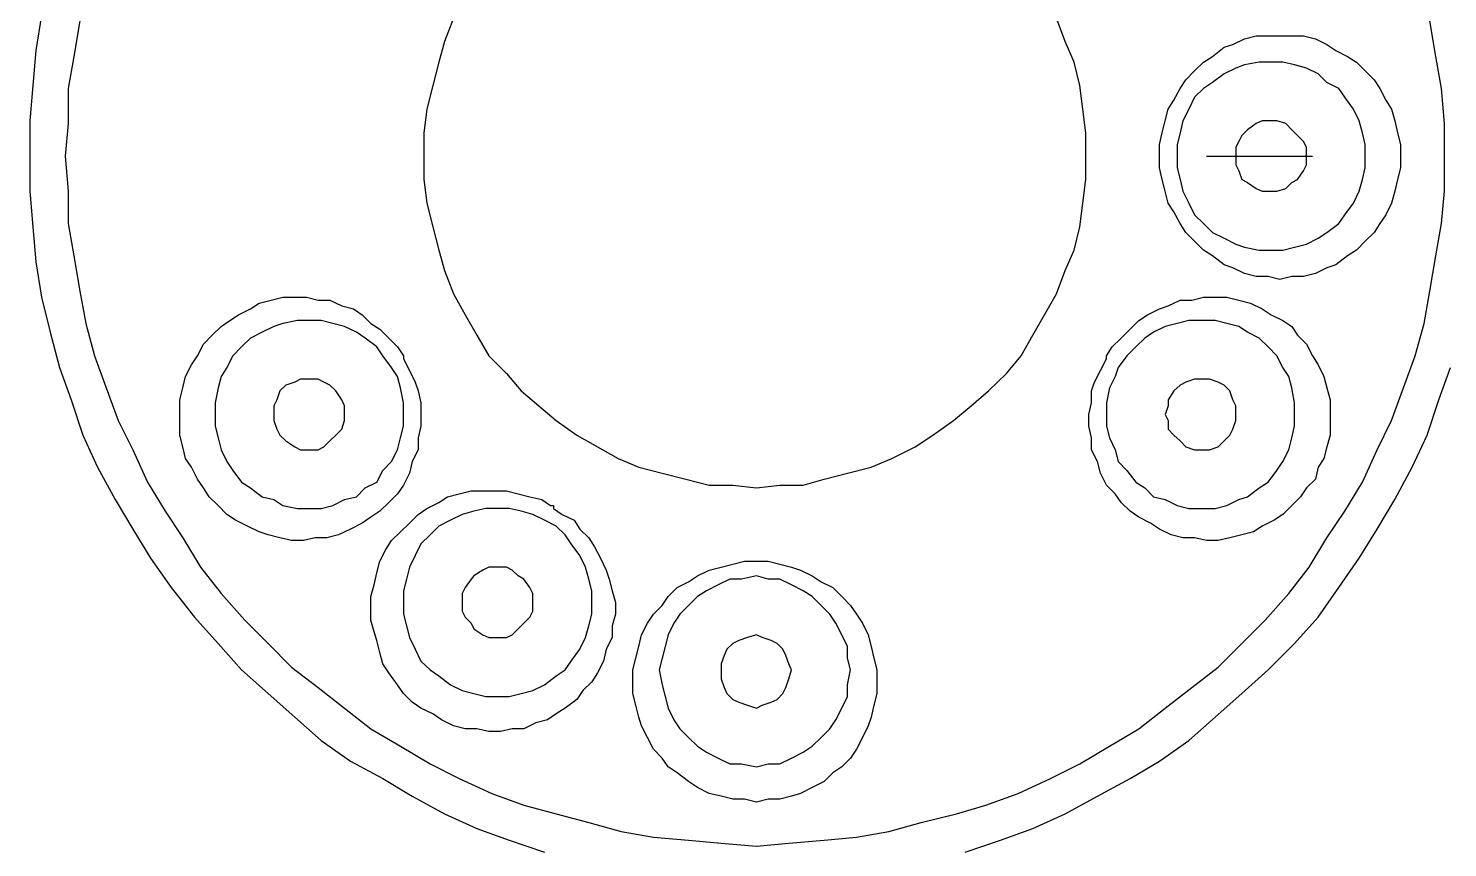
# Model space of a CAD drawing. Extents: x 468514 to 728049, y -74127 to 69080.
# Drawn here: x 591177.47 to 591203.29, y 40571.77 to 40586.69 of the extents above; entities that cross this region are included whole.
import ezdxf

# ---------------------------------------------------------------- set-up
doc = ezdxf.new("R2010")
doc.units = 0
doc.header["$LTSCALE"] = 500
doc.header["$MEASUREMENT"] = 0
doc.linetypes.add('HIDDEN2', pattern=[0.1875, 0.125, -0.0625])
doc.layers.add('E 立面家具、洁具', color=153, linetype='Continuous')
doc.layers.add('L-立面家具、洁具', color=153, linetype='Continuous')

# ---------------------------------------------------------------- blocks, each defined once
blk = doc.blocks.new('A$C2F8A30B2')
at = {"linetype": 'HIDDEN2', "lineweight": -2, "ltscale": 20}
for p, q in [((98.559, 831.206), (98.667, 830.564)), ((73.193, 830.456), (73.303, 831.101)), ((79.937, 830.726), (80.097, 831.151)), ((91.068, 831.151), (91.228, 830.726)), ((97.864, 831.101), (97.972, 830.456)), ((75.385, 830.776), (75.175, 830.673)), ((75.6, 830.829), (75.385, 830.776)), ((75.815, 830.829), (75.6, 830.829)), ((76.03, 830.829), (75.815, 830.829)), ((76.245, 830.829), (76.03, 830.829)), ((76.46, 830.829), (76.245, 830.829)), ((76.675, 830.776), (76.46, 830.829)), ((76.885, 830.673), (76.675, 830.776)), ((79.775, 830.351), (79.937, 830.726)), ((91.228, 830.726), (91.333, 830.351)), ((73.088, 829.869), (73.193, 830.456)), ((74.8, 830.456), (74.636, 830.351)), ((75.013, 830.564), (74.8, 830.456)), ((75.175, 830.673), (75.013, 830.564)), ((77.047, 830.621), (76.885, 830.673)), ((77.258, 830.456), (77.047, 830.621)), ((77.422, 830.351), (77.258, 830.456)), ((97.972, 830.456), (98.077, 829.869)), ((98.667, 830.564), (98.722, 829.924)), ((74.478, 830.191), (74.315, 830.029)), ((74.636, 830.351), (74.478, 830.191)), ((75.333, 830.138), (75.548, 830.244)), ((75.548, 830.244), (75.762, 830.299)), ((75.762, 830.299), (75.977, 830.351)), ((75.977, 830.351), (76.19, 830.351)), ((76.19, 830.351), (76.405, 830.351)), ((76.405, 830.351), (76.675, 830.299)), ((76.675, 830.299), (76.832, 830.244)), ((76.832, 830.244), (77.047, 830.138)), ((77.582, 830.191), (77.422, 830.351)), ((77.742, 830.029), (77.582, 830.191)), ((79.669, 829.924), (79.775, 830.351)), ((91.333, 830.351), (91.443, 829.924)), ((74.315, 830.029), (74.21, 829.869)), ((74.958, 829.869), (75.175, 829.978)), ((75.175, 829.978), (75.333, 830.138)), ((77.047, 830.138), (77.258, 829.978)), ((77.258, 829.978), (77.422, 829.869)), ((77.847, 829.869), (77.742, 830.029)), ((79.615, 829.494), (79.669, 829.924)), ((91.443, 829.924), (91.548, 829.494)), ((98.722, 829.924), (98.774, 829.283)), ((73.033, 829.231), (73.088, 829.869)), ((74.101, 829.656), (73.998, 829.494)), ((74.21, 829.869), (74.101, 829.656)), ((74.69, 829.494), (74.85, 829.711)), ((74.85, 829.711), (74.958, 829.869)), ((77.422, 829.869), (77.582, 829.711)), ((77.582, 829.711), (77.687, 829.494)), ((77.957, 829.656), (77.847, 829.869)), ((78.06, 829.494), (77.957, 829.656)), ((98.077, 829.869), (98.077, 829.231)), ((73.998, 829.494), (73.941, 829.283)), ((74.587, 829.283), (74.69, 829.494)), ((77.687, 829.494), (77.797, 829.283)), ((78.117, 829.283), (78.06, 829.494)), ((79.562, 829.066), (79.615, 829.494)), ((91.548, 829.494), (91.605, 829.066)), ((73.033, 828.639), (73.033, 829.231)), ((73.941, 829.283), (73.888, 829.066)), ((74.53, 829.066), (74.587, 829.283)), ((75.815, 829.119), (75.923, 829.231)), ((75.923, 829.231), (76.083, 829.283)), ((76.083, 829.283), (76.19, 829.283)), ((76.19, 829.283), (76.35, 829.283)), ((76.35, 829.283), (76.46, 829.231)), ((76.46, 829.231), (76.618, 829.119)), ((77.797, 829.283), (77.847, 829.066)), ((78.172, 829.066), (78.117, 829.283)), ((98.077, 829.231), (98.132, 828.639)), ((98.774, 829.283), (98.774, 828.639)), ((73.888, 829.066), (73.838, 828.854)), ((74.478, 828.854), (74.53, 829.066)), ((75.548, 828.801), (75.6, 828.909)), ((75.6, 828.909), (75.71, 829.016)), ((75.71, 829.016), (75.815, 829.119)), ((76.618, 829.119), (76.725, 829.016)), ((76.725, 829.016), (76.78, 828.909)), ((76.78, 828.909), (76.832, 828.801)), ((77.847, 829.066), (77.902, 828.854)), ((78.222, 828.854), (78.172, 829.066)), ((79.562, 828.639), (79.562, 829.066)), ((91.605, 829.066), (91.605, 828.639)), ((73.033, 828.001), (73.033, 828.639)), ((73.033, 828.639), (73.033, 828.639)), ((73.838, 828.854), (73.838, 828.639)), ((73.838, 828.639), (73.838, 828.426)), ((74.478, 828.639), (74.478, 828.854)), ((74.478, 828.426), (74.478, 828.639)), ((74.478, 828.639), (74.478, 828.639)), ((77.367, 828.639), (75.44, 828.639)), ((75.548, 828.639), (75.548, 828.801)), ((75.548, 828.481), (75.548, 828.639)), ((75.548, 828.639), (75.548, 828.639)), ((76.832, 828.801), (76.832, 828.639)), ((76.832, 828.639), (76.832, 828.481)), ((77.902, 828.854), (77.902, 828.639)), ((77.902, 828.639), (77.902, 828.426)), ((78.222, 828.639), (78.222, 828.854)), ((78.222, 828.426), (78.222, 828.639)), ((79.562, 828.216), (79.562, 828.639)), ((79.562, 828.639), (79.562, 828.639)), ((91.605, 828.639), (91.605, 828.216)), ((98.132, 828.639), (98.077, 828.001)), ((98.774, 828.639), (98.774, 828.001)), ((73.838, 828.426), (73.888, 828.216)), ((74.53, 828.216), (74.478, 828.426)), ((75.6, 828.371), (75.548, 828.481)), ((75.71, 828.216), (75.6, 828.371)), ((76.78, 828.371), (76.725, 828.216)), ((76.832, 828.481), (76.78, 828.371)), ((77.902, 828.426), (77.847, 828.216)), ((78.172, 828.216), (78.222, 828.426)), ((73.888, 828.216), (73.941, 828.001)), ((74.587, 828.001), (74.53, 828.216)), ((75.815, 828.159), (75.71, 828.216)), ((75.923, 828.051), (75.815, 828.159)), ((76.618, 828.159), (76.46, 828.051)), ((76.725, 828.216), (76.618, 828.159)), ((77.847, 828.216), (77.797, 828.001)), ((78.117, 828.001), (78.172, 828.216)), ((79.615, 827.786), (79.562, 828.216)), ((91.605, 828.216), (91.548, 827.786)), ((73.088, 827.411), (73.033, 828.001)), ((73.941, 828.001), (73.998, 827.786)), ((74.69, 827.786), (74.587, 828.001)), ((76.083, 828.001), (75.923, 828.051)), ((76.19, 828.001), (76.083, 828.001)), ((76.35, 828.001), (76.19, 828.001)), ((76.46, 828.051), (76.35, 828.001)), ((77.797, 828.001), (77.687, 827.786)), ((78.06, 827.786), (78.117, 828.001)), ((98.077, 828.001), (98.077, 827.411)), ((98.774, 828.001), (98.722, 827.356)), ((73.998, 827.786), (74.101, 827.573)), ((74.85, 827.573), (74.69, 827.786)), ((77.687, 827.786), (77.582, 827.573)), ((77.847, 827.411), (77.957, 827.626)), ((77.957, 827.626), (78.06, 827.786)), ((79.669, 827.356), (79.615, 827.786)), ((91.548, 827.786), (91.443, 827.356)), ((73.193, 826.826), (73.088, 827.411)), ((74.101, 827.573), (74.21, 827.411)), ((74.21, 827.411), (74.315, 827.251)), ((74.958, 827.411), (74.85, 827.573)), ((75.175, 827.251), (74.958, 827.411)), ((77.422, 827.411), (77.258, 827.251)), ((77.582, 827.573), (77.422, 827.411)), ((77.742, 827.251), (77.847, 827.411)), ((79.775, 826.929), (79.669, 827.356)), ((91.443, 827.356), (91.333, 826.929)), ((98.077, 827.411), (97.972, 826.826)), ((98.722, 827.356), (98.667, 826.714)), ((74.315, 827.251), (74.478, 827.091)), ((74.478, 827.091), (74.636, 826.929)), ((75.333, 827.144), (75.175, 827.251)), ((75.548, 827.036), (75.333, 827.144)), ((77.047, 827.144), (76.832, 827.036)), ((77.258, 827.251), (77.047, 827.144)), ((77.422, 826.929), (77.582, 827.091)), ((77.582, 827.091), (77.742, 827.251)), ((73.303, 826.183), (73.193, 826.826)), ((74.636, 826.929), (74.8, 826.826)), ((74.8, 826.826), (75.013, 826.661)), ((75.762, 826.984), (75.548, 827.036)), ((75.977, 826.929), (75.762, 826.984)), ((76.19, 826.929), (75.977, 826.929)), ((76.405, 826.929), (76.19, 826.929)), ((76.675, 826.984), (76.405, 826.929)), ((76.832, 827.036), (76.675, 826.984)), ((77.047, 826.661), (77.258, 826.826)), ((77.258, 826.826), (77.422, 826.929)), ((79.937, 826.556), (79.775, 826.929)), ((91.333, 826.929), (91.228, 826.556)), ((97.972, 826.826), (97.864, 826.183)), ((75.013, 826.661), (75.175, 826.609)), ((75.175, 826.609), (75.385, 826.503)), ((76.675, 826.503), (76.885, 826.609)), ((76.885, 826.609), (77.047, 826.661)), ((80.097, 826.131), (79.937, 826.556)), ((91.228, 826.556), (91.068, 826.131)), ((98.667, 826.714), (98.559, 826.076)), ((75.385, 826.503), (75.6, 826.451)), ((75.6, 826.451), (75.815, 826.451)), ((75.815, 826.451), (76.03, 826.394)), ((76.03, 826.394), (76.245, 826.451)), ((76.245, 826.451), (76.46, 826.451)), ((76.46, 826.451), (76.675, 826.503)), ((73.408, 825.596), (73.303, 826.183)), ((76.995, 826.076), (76.78, 826.021)), ((77.207, 826.076), (76.995, 826.076)), ((77.422, 826.076), (77.207, 826.076)), ((77.635, 826.021), (77.422, 826.076)), ((80.312, 825.754), (80.097, 826.131)), ((91.068, 826.131), (90.853, 825.754)), ((93.743, 826.076), (93.53, 826.021)), ((93.955, 826.076), (93.743, 826.076)), ((94.17, 826.076), (93.955, 826.076)), ((94.385, 826.021), (94.17, 826.076)), ((97.864, 826.183), (97.757, 825.596)), ((98.559, 826.076), (98.402, 825.434)), ((76.35, 825.863), (76.19, 825.754)), ((76.565, 825.966), (76.35, 825.863)), ((76.78, 826.021), (76.565, 825.966)), ((77.847, 826.021), (77.635, 826.021)), ((78.06, 825.916), (77.847, 826.021)), ((78.222, 825.863), (78.06, 825.916)), ((78.437, 825.754), (78.222, 825.863)), ((92.888, 825.863), (92.725, 825.754)), ((93.1, 825.916), (92.888, 825.863)), ((93.315, 826.021), (93.1, 825.916)), ((93.53, 826.021), (93.315, 826.021)), ((94.6, 825.966), (94.385, 826.021)), ((94.762, 825.863), (94.6, 825.966)), ((94.975, 825.754), (94.762, 825.863)), ((73.568, 825.004), (73.408, 825.596)), ((75.815, 825.539), (75.71, 825.381)), ((75.977, 825.648), (75.815, 825.539)), ((76.19, 825.754), (75.977, 825.648)), ((76.618, 825.434), (76.78, 825.539)), ((76.78, 825.539), (76.995, 825.596)), ((76.995, 825.596), (77.207, 825.648)), ((77.207, 825.648), (77.473, 825.648)), ((77.473, 825.648), (77.687, 825.648)), ((77.687, 825.648), (77.902, 825.596)), ((77.902, 825.596), (78.117, 825.539)), ((78.117, 825.539), (78.332, 825.434)), ((78.597, 825.648), (78.437, 825.754)), ((78.757, 825.488), (78.597, 825.648)), ((80.527, 825.381), (80.312, 825.754)), ((90.853, 825.754), (90.64, 825.381)), ((92.568, 825.596), (92.407, 825.488)), ((92.725, 825.754), (92.568, 825.596)), ((92.833, 825.434), (93.048, 825.539)), ((93.048, 825.539), (93.26, 825.596)), ((93.26, 825.596), (93.475, 825.648)), ((93.475, 825.648), (93.69, 825.648)), ((93.69, 825.648), (93.905, 825.648)), ((93.905, 825.648), (94.17, 825.596)), ((94.17, 825.596), (94.332, 825.539)), ((94.332, 825.539), (94.547, 825.434)), ((95.135, 825.648), (94.975, 825.754)), ((95.295, 825.539), (95.135, 825.648)), ((95.455, 825.381), (95.295, 825.539)), ((97.757, 825.596), (97.595, 825.004)), ((75.71, 825.381), (75.548, 825.219)), ((76.245, 825.168), (76.405, 825.326)), ((76.405, 825.326), (76.618, 825.434)), ((78.332, 825.434), (78.49, 825.326)), ((78.49, 825.326), (78.652, 825.168)), ((78.92, 825.326), (78.757, 825.488)), ((79.082, 825.168), (78.92, 825.326)), ((80.739, 825.004), (80.527, 825.381)), ((90.64, 825.381), (90.425, 825.004)), ((92.243, 825.326), (92.083, 825.168)), ((92.407, 825.488), (92.243, 825.326)), ((92.458, 825.168), (92.673, 825.326)), ((92.673, 825.326), (92.833, 825.434)), ((94.547, 825.434), (94.762, 825.326)), ((94.762, 825.326), (94.92, 825.168)), ((95.615, 825.219), (95.455, 825.381)), ((98.402, 825.434), (98.237, 824.793)), ((73.783, 824.421), (73.568, 825.004)), ((75.44, 825.004), (75.333, 824.844)), ((75.548, 825.219), (75.44, 825.004)), ((75.977, 824.793), (76.083, 825.004)), ((76.083, 825.004), (76.245, 825.168)), ((78.652, 825.168), (78.812, 825.004)), ((78.812, 825.004), (78.972, 824.793)), ((79.187, 825.004), (79.082, 825.168)), ((79.187, 824.951), (79.187, 825.004)), ((81.005, 824.686), (80.739, 825.004)), ((90.425, 825.004), (90.103, 824.686)), ((92.083, 825.168), (91.978, 825.004)), ((91.978, 825.004), (91.978, 824.951)), ((92.193, 824.793), (92.353, 825.004)), ((92.353, 825.004), (92.458, 825.168)), ((94.92, 825.168), (95.08, 825.004)), ((95.08, 825.004), (95.187, 824.793)), ((95.725, 825.004), (95.615, 825.219)), ((95.83, 824.844), (95.725, 825.004)), ((97.595, 825.004), (97.384, 824.421)), ((73.138, 824.206), (72.925, 824.793)), ((75.333, 824.844), (75.228, 824.631)), ((75.868, 824.631), (75.977, 824.793)), ((78.972, 824.793), (79.025, 824.631)), ((79.187, 824.951), (79.187, 824.951)), ((79.292, 824.741), (79.187, 824.951)), ((79.402, 824.526), (79.292, 824.741)), ((91.868, 824.741), (91.763, 824.526)), ((91.978, 824.951), (91.868, 824.741)), ((91.978, 824.951), (91.978, 824.951)), ((92.083, 824.631), (92.193, 824.793)), ((95.187, 824.793), (95.295, 824.631)), ((95.939, 824.631), (95.83, 824.844)), ((98.237, 824.793), (98.024, 824.206)), ((75.228, 824.631), (75.175, 824.421)), ((75.815, 824.421), (75.868, 824.631)), ((77.047, 824.473), (77.155, 824.526)), ((77.155, 824.526), (77.313, 824.578)), ((77.313, 824.578), (77.473, 824.578)), ((77.473, 824.578), (77.582, 824.578)), ((77.582, 824.578), (77.742, 824.526)), ((77.742, 824.526), (77.847, 824.473)), ((79.025, 824.631), (79.132, 824.421)), ((79.455, 824.366), (79.402, 824.526)), ((81.329, 824.366), (81.005, 824.686)), ((90.103, 824.686), (89.836, 824.366)), ((91.763, 824.526), (91.708, 824.366)), ((92.03, 824.421), (92.083, 824.631)), ((93.315, 824.473), (93.423, 824.526)), ((93.423, 824.526), (93.53, 824.578)), ((93.53, 824.578), (93.69, 824.578)), ((93.69, 824.578), (93.85, 824.578)), ((93.85, 824.578), (93.955, 824.526)), ((93.955, 824.526), (94.118, 824.473)), ((95.295, 824.631), (95.35, 824.421)), ((95.99, 824.421), (95.939, 824.631)), ((73.998, 823.829), (73.783, 824.421)), ((75.175, 824.421), (75.118, 824.206)), ((75.762, 824.151), (75.815, 824.421)), ((76.885, 824.206), (76.94, 824.366)), ((76.94, 824.366), (77.047, 824.473)), ((77.847, 824.473), (77.957, 824.366)), ((77.957, 824.366), (78.06, 824.206)), ((79.132, 824.421), (79.187, 824.151)), ((79.455, 824.151), (79.455, 824.366)), ((81.647, 824.098), (81.329, 824.366)), ((89.836, 824.366), (89.516, 824.098)), ((91.708, 824.366), (91.658, 824.151)), ((91.978, 824.151), (92.03, 824.421)), ((93.1, 824.206), (93.208, 824.366)), ((93.208, 824.366), (93.315, 824.473)), ((94.118, 824.473), (94.225, 824.366)), ((94.225, 824.366), (94.28, 824.206)), ((95.35, 824.421), (95.402, 824.151)), ((96.043, 824.206), (95.99, 824.421)), ((97.384, 824.421), (97.169, 823.829)), ((73.353, 823.561), (73.138, 824.206)), ((75.118, 824.206), (75.118, 823.991)), ((75.118, 823.991), (75.118, 823.778)), ((75.762, 823.938), (75.762, 824.151)), ((76.832, 824.098), (76.885, 824.206)), ((76.832, 823.938), (76.832, 824.098)), ((78.06, 824.206), (78.06, 824.098)), ((78.06, 824.098), (78.117, 823.938)), ((79.187, 824.151), (79.187, 823.938)), ((79.507, 823.938), (79.455, 824.151)), ((81.969, 823.829), (81.647, 824.098)), ((89.516, 824.098), (89.196, 823.829)), ((91.658, 824.151), (91.658, 823.938)), ((91.978, 823.938), (91.978, 824.151)), ((93.048, 824.098), (93.1, 824.206)), ((93.048, 823.938), (93.048, 824.098)), ((94.28, 824.206), (94.332, 824.098)), ((94.332, 824.098), (94.332, 823.938)), ((95.402, 824.151), (95.402, 823.938)), ((96.043, 823.991), (96.043, 824.206)), ((96.043, 823.778), (96.043, 823.991)), ((98.024, 824.206), (97.81, 823.561)), ((74.263, 823.294), (73.998, 823.829)), ((75.118, 823.778), (75.118, 823.561)), ((75.762, 823.726), (75.762, 823.938)), ((75.762, 823.938), (75.762, 823.938)), ((75.815, 823.511), (75.762, 823.726)), ((76.832, 823.829), (76.832, 823.938)), ((76.832, 823.938), (76.832, 823.938)), ((76.885, 823.671), (76.832, 823.829)), ((78.117, 823.938), (78.06, 823.829)), ((78.06, 823.829), (78.06, 823.671)), ((79.187, 823.726), (79.132, 823.511)), ((79.187, 823.938), (79.187, 823.726)), ((79.455, 823.511), (79.507, 823.726)), ((79.507, 823.726), (79.507, 823.938)), ((82.344, 823.561), (81.969, 823.829)), ((89.196, 823.829), (88.821, 823.561)), ((91.658, 823.938), (91.658, 823.726)), ((91.658, 823.726), (91.708, 823.511)), ((91.978, 823.726), (91.978, 823.938)), ((91.978, 823.938), (91.978, 823.938)), ((92.03, 823.511), (91.978, 823.726)), ((93.048, 823.829), (93.048, 823.938)), ((93.048, 823.938), (93.048, 823.938)), ((93.1, 823.671), (93.048, 823.829)), ((94.332, 823.829), (94.28, 823.671)), ((94.332, 823.938), (94.332, 823.829)), ((95.402, 823.726), (95.35, 823.511)), ((95.402, 823.938), (95.402, 823.726)), ((96.043, 823.561), (96.043, 823.778)), ((97.169, 823.829), (96.902, 823.294)), ((73.623, 822.976), (73.353, 823.561)), ((75.118, 823.561), (75.175, 823.351)), ((75.868, 823.294), (75.815, 823.511)), ((76.94, 823.561), (76.885, 823.671)), ((77.047, 823.458), (76.94, 823.561)), ((77.155, 823.351), (77.047, 823.458)), ((77.847, 823.458), (77.742, 823.351)), ((77.957, 823.561), (77.847, 823.458)), ((78.06, 823.671), (77.957, 823.561)), ((79.132, 823.511), (79.025, 823.294)), ((79.455, 823.294), (79.455, 823.511)), ((82.664, 823.351), (82.344, 823.561)), ((88.821, 823.561), (88.446, 823.351)), ((91.708, 823.511), (91.708, 823.294)), ((92.083, 823.294), (92.03, 823.511)), ((93.208, 823.561), (93.1, 823.671)), ((93.315, 823.458), (93.208, 823.561)), ((93.423, 823.351), (93.315, 823.458)), ((94.118, 823.458), (93.955, 823.351)), ((94.225, 823.561), (94.118, 823.458)), ((94.28, 823.671), (94.225, 823.561)), ((95.35, 823.511), (95.295, 823.294)), ((95.99, 823.351), (96.043, 823.561)), ((97.81, 823.561), (97.542, 822.976)), ((74.53, 822.708), (74.263, 823.294)), ((75.175, 823.351), (75.228, 823.136)), ((75.977, 823.083), (75.868, 823.294)), ((77.313, 823.294), (77.155, 823.351)), ((77.473, 823.294), (77.313, 823.294)), ((77.582, 823.294), (77.473, 823.294)), ((77.742, 823.351), (77.582, 823.294)), ((79.025, 823.294), (78.972, 823.083)), ((79.347, 823.083), (79.455, 823.294)), ((83.092, 823.136), (82.664, 823.351)), ((88.446, 823.351), (88.071, 823.136)), ((91.708, 823.294), (91.818, 823.083)), ((92.193, 823.083), (92.083, 823.294)), ((93.53, 823.294), (93.423, 823.351)), ((93.69, 823.294), (93.53, 823.294)), ((93.85, 823.294), (93.69, 823.294)), ((93.955, 823.351), (93.85, 823.294)), ((95.295, 823.294), (95.187, 823.083)), ((95.939, 823.136), (95.99, 823.351)), ((96.902, 823.294), (96.632, 822.708)), ((73.941, 822.388), (73.623, 822.976)), ((75.228, 823.136), (75.333, 822.976)), ((75.333, 822.976), (75.385, 822.763)), ((76.083, 822.919), (75.977, 823.083)), ((78.972, 823.083), (78.812, 822.919)), ((79.292, 822.868), (79.347, 823.083)), ((83.469, 822.976), (83.092, 823.136)), ((83.899, 822.868), (83.469, 822.976)), ((87.696, 822.976), (87.268, 822.868)), ((88.071, 823.136), (87.696, 822.976)), ((91.818, 823.083), (91.868, 822.868)), ((92.353, 822.919), (92.193, 823.083)), ((95.187, 823.083), (95.08, 822.919)), ((95.725, 822.763), (95.83, 822.976)), ((95.83, 822.976), (95.939, 823.136)), ((97.542, 822.976), (97.222, 822.388)), ((74.85, 822.176), (74.53, 822.708)), ((75.385, 822.763), (75.548, 822.601)), ((76.245, 822.708), (76.083, 822.919)), ((76.405, 822.601), (76.245, 822.708)), ((78.652, 822.708), (78.49, 822.601)), ((78.812, 822.919), (78.652, 822.708)), ((79.187, 822.653), (79.292, 822.868)), ((84.324, 822.763), (83.899, 822.868)), ((84.701, 822.653), (84.324, 822.763)), ((86.841, 822.763), (86.411, 822.653)), ((87.268, 822.868), (86.841, 822.763)), ((91.868, 822.868), (91.978, 822.653)), ((92.458, 822.708), (92.353, 822.919)), ((92.673, 822.601), (92.458, 822.708)), ((94.92, 822.708), (94.762, 822.601)), ((95.08, 822.919), (94.92, 822.708)), ((95.615, 822.601), (95.725, 822.763)), ((96.632, 822.708), (96.312, 822.176)), ((75.548, 822.601), (75.653, 822.441)), ((75.653, 822.441), (75.815, 822.281)), ((76.618, 822.441), (76.405, 822.601)), ((76.78, 822.388), (76.618, 822.441)), ((78.332, 822.441), (78.117, 822.388)), ((78.49, 822.601), (78.332, 822.441)), ((78.92, 822.333), (79.025, 822.496)), ((79.025, 822.496), (79.187, 822.653)), ((85.126, 822.653), (84.701, 822.653)), ((85.554, 822.601), (85.126, 822.653)), ((85.984, 822.653), (85.554, 822.601)), ((86.411, 822.653), (85.984, 822.653)), ((89.676, 822.441), (89.461, 822.388)), ((89.888, 822.496), (89.676, 822.441)), ((90.103, 822.546), (89.888, 822.496)), ((90.318, 822.546), (90.103, 822.546)), ((90.533, 822.546), (90.318, 822.546)), ((90.746, 822.546), (90.533, 822.546)), ((90.96, 822.496), (90.746, 822.546)), ((91.175, 822.441), (90.96, 822.496)), ((91.333, 822.333), (91.175, 822.441)), ((91.978, 822.653), (92.083, 822.496)), ((92.083, 822.496), (92.243, 822.333)), ((92.833, 822.441), (92.673, 822.601)), ((93.048, 822.388), (92.833, 822.441)), ((94.547, 822.441), (94.332, 822.388)), ((94.762, 822.601), (94.547, 822.441)), ((95.35, 822.281), (95.51, 822.441)), ((95.51, 822.441), (95.615, 822.601)), ((74.263, 821.851), (73.941, 822.388)), ((75.175, 821.693), (74.85, 822.176)), ((75.815, 822.281), (75.977, 822.119)), ((76.995, 822.281), (76.78, 822.388)), ((77.207, 822.226), (76.995, 822.281)), ((77.473, 822.226), (77.207, 822.226)), ((77.687, 822.226), (77.473, 822.226)), ((77.902, 822.281), (77.687, 822.226)), ((78.117, 822.388), (77.902, 822.281)), ((78.597, 822.068), (78.757, 822.176)), ((78.757, 822.176), (78.92, 822.333)), ((89.248, 822.226), (89.086, 822.119)), ((89.301, 822.281), (89.248, 822.281)), ((89.248, 822.281), (89.248, 822.226)), ((89.461, 822.388), (89.301, 822.281)), ((89.621, 822.119), (89.836, 822.176)), ((89.836, 822.176), (90.051, 822.226)), ((90.051, 822.226), (90.265, 822.226)), ((90.265, 822.226), (90.48, 822.226)), ((90.48, 822.226), (90.693, 822.176)), ((90.693, 822.176), (90.908, 822.119)), ((91.548, 822.226), (91.333, 822.333)), ((91.708, 822.119), (91.548, 822.226)), ((92.243, 822.333), (92.407, 822.176)), ((92.407, 822.176), (92.568, 822.068)), ((93.26, 822.281), (93.048, 822.388)), ((93.475, 822.226), (93.26, 822.281)), ((93.69, 822.226), (93.475, 822.226)), ((93.905, 822.226), (93.69, 822.226)), ((94.17, 822.281), (93.905, 822.226)), ((94.332, 822.388), (94.17, 822.281)), ((95.187, 822.119), (95.35, 822.281)), ((96.312, 822.176), (95.99, 821.693)), ((97.222, 822.388), (96.902, 821.851)), ((75.977, 822.119), (76.135, 822.015)), ((76.135, 822.015), (76.35, 821.904)), ((76.35, 821.904), (76.51, 821.801)), ((78.222, 821.851), (78.385, 821.958)), ((78.385, 821.958), (78.597, 822.068)), ((88.871, 822.015), (88.766, 821.851)), ((89.086, 822.119), (88.871, 822.015)), ((89.035, 821.746), (89.196, 821.904)), ((89.196, 821.904), (89.41, 822.015)), ((89.41, 822.015), (89.621, 822.119)), ((90.908, 822.119), (91.121, 822.015)), ((91.121, 822.015), (91.333, 821.904)), ((91.333, 821.904), (91.493, 821.746)), ((91.868, 821.958), (91.708, 822.119)), ((92.03, 821.801), (91.868, 821.958)), ((92.568, 822.068), (92.725, 821.958)), ((92.725, 821.958), (92.94, 821.851)), ((94.6, 821.801), (94.815, 821.904)), ((94.815, 821.904), (95.03, 822.015)), ((95.03, 822.015), (95.187, 822.119)), ((74.587, 821.32), (74.263, 821.851)), ((75.495, 821.156), (75.175, 821.693)), ((76.51, 821.801), (76.725, 821.746)), ((76.725, 821.746), (76.94, 821.693)), ((76.94, 821.693), (77.155, 821.641)), ((77.155, 821.641), (77.367, 821.641)), ((77.367, 821.641), (77.582, 821.693)), ((77.582, 821.693), (77.797, 821.693)), ((77.797, 821.693), (78.008, 821.746)), ((78.008, 821.746), (78.222, 821.851)), ((88.606, 821.693), (88.498, 821.531)), ((88.766, 821.851), (88.606, 821.693)), ((88.926, 821.586), (89.035, 821.746)), ((91.493, 821.746), (91.658, 821.586)), ((92.193, 821.641), (92.03, 821.801)), ((92.296, 821.478), (92.193, 821.641)), ((92.94, 821.851), (93.155, 821.746)), ((93.155, 821.746), (93.368, 821.693)), ((93.368, 821.693), (93.583, 821.693)), ((93.583, 821.693), (93.797, 821.641)), ((93.797, 821.641), (94.012, 821.641)), ((94.012, 821.641), (94.225, 821.693)), ((94.225, 821.693), (94.44, 821.746)), ((94.44, 821.746), (94.6, 821.801)), ((95.99, 821.693), (95.668, 821.156)), ((96.902, 821.851), (96.577, 821.32)), ((88.498, 821.531), (88.391, 821.32)), ((88.766, 821.373), (88.926, 821.586)), ((91.658, 821.586), (91.763, 821.373)), ((92.407, 821.266), (92.296, 821.478)), ((74.958, 820.786), (74.587, 821.32)), ((75.868, 820.678), (75.495, 821.156)), ((84.916, 821.156), (84.751, 821.106)), ((85.126, 821.211), (84.916, 821.156)), ((85.341, 821.266), (85.126, 821.211)), ((85.554, 821.266), (85.341, 821.266)), ((85.769, 821.266), (85.554, 821.266)), ((85.984, 821.211), (85.769, 821.266)), ((86.196, 821.156), (85.984, 821.211)), ((86.411, 821.106), (86.196, 821.156)), ((88.391, 821.32), (88.286, 821.106)), ((88.606, 820.943), (88.661, 821.156)), ((88.661, 821.156), (88.766, 821.373)), ((89.996, 821.106), (90.103, 821.156)), ((90.103, 821.156), (90.265, 821.156)), ((90.265, 821.156), (90.425, 821.156)), ((90.425, 821.156), (90.533, 821.106)), ((91.763, 821.373), (91.868, 821.156)), ((91.868, 821.156), (91.923, 820.943)), ((92.458, 821.055), (92.407, 821.266)), ((95.668, 821.156), (95.295, 820.678)), ((96.577, 821.32), (96.205, 820.786)), ((84.377, 820.891), (84.166, 820.786)), ((84.539, 820.998), (84.377, 820.891)), ((84.751, 821.106), (84.539, 820.998)), ((84.916, 820.836), (85.126, 820.943)), ((85.126, 820.943), (85.341, 820.943)), ((85.341, 820.943), (85.554, 820.998)), ((85.554, 820.998), (85.824, 820.943)), ((85.824, 820.943), (86.036, 820.943)), ((86.036, 820.943), (86.249, 820.836)), ((86.626, 820.998), (86.411, 821.106)), ((86.788, 820.891), (86.626, 820.998)), ((86.999, 820.786), (86.788, 820.891)), ((88.233, 820.943), (88.176, 820.729)), ((88.286, 821.106), (88.233, 820.943)), ((88.551, 820.729), (88.606, 820.943)), ((89.676, 820.786), (89.783, 820.943)), ((89.783, 820.943), (89.888, 820.998)), ((89.888, 820.998), (89.996, 821.106)), ((90.533, 821.106), (90.693, 820.998)), ((90.693, 820.998), (90.746, 820.943)), ((90.746, 820.943), (90.853, 820.786)), ((91.923, 820.943), (91.978, 820.729)), ((92.511, 820.836), (92.458, 821.055)), ((75.333, 820.251), (74.958, 820.786)), ((76.297, 820.196), (75.868, 820.678)), ((84.002, 820.625), (83.842, 820.463)), ((84.166, 820.786), (84.002, 820.625)), ((84.377, 820.463), (84.539, 820.625)), ((84.539, 820.625), (84.701, 820.729)), ((84.701, 820.729), (84.916, 820.836)), ((86.249, 820.836), (86.464, 820.729)), ((86.464, 820.729), (86.626, 820.625)), ((86.626, 820.625), (86.788, 820.463)), ((87.161, 820.625), (86.999, 820.786)), ((87.268, 820.463), (87.161, 820.625)), ((88.176, 820.729), (88.121, 820.516)), ((88.551, 820.516), (88.551, 820.729)), ((89.621, 820.678), (89.676, 820.786)), ((89.621, 820.516), (89.621, 820.678)), ((90.853, 820.786), (90.908, 820.678)), ((90.908, 820.678), (90.908, 820.516)), ((91.978, 820.729), (91.978, 820.516)), ((92.568, 820.625), (92.511, 820.836)), ((92.568, 820.408), (92.568, 820.625)), ((95.295, 820.678), (94.865, 820.196)), ((96.205, 820.786), (95.779, 820.251)), ((83.842, 820.463), (83.736, 820.305)), ((84.217, 820.305), (84.377, 820.463)), ((86.788, 820.463), (86.946, 820.305)), ((87.428, 820.305), (87.268, 820.463)), ((88.121, 820.516), (88.121, 820.305)), ((88.551, 820.305), (88.551, 820.516)), ((88.551, 820.516), (88.551, 820.516)), ((89.621, 820.358), (89.621, 820.516)), ((89.621, 820.516), (89.621, 820.516)), ((89.676, 820.251), (89.621, 820.358)), ((90.908, 820.358), (90.853, 820.251)), ((90.908, 820.516), (90.908, 820.358)), ((91.978, 820.516), (91.978, 820.305)), ((92.568, 820.196), (92.568, 820.408)), ((75.762, 819.768), (75.333, 820.251)), ((76.725, 819.768), (76.297, 820.196)), ((83.627, 820.141), (83.522, 819.928)), ((83.736, 820.305), (83.627, 820.141)), ((84.002, 819.928), (84.109, 820.141)), ((84.109, 820.141), (84.217, 820.305)), ((86.946, 820.305), (87.054, 820.141)), ((87.054, 820.141), (87.161, 819.928)), ((87.538, 820.141), (87.428, 820.305)), ((87.643, 819.928), (87.538, 820.141)), ((88.121, 820.305), (88.176, 820.091)), ((88.176, 820.091), (88.176, 819.876)), ((88.606, 820.091), (88.551, 820.305)), ((88.661, 819.876), (88.606, 820.091)), ((89.783, 820.141), (89.676, 820.251)), ((89.888, 820.036), (89.783, 820.141)), ((90.746, 820.141), (90.693, 820.036)), ((90.853, 820.251), (90.746, 820.141)), ((91.923, 820.091), (91.868, 819.876)), ((91.978, 820.305), (91.923, 820.091)), ((92.511, 819.983), (92.568, 820.196)), ((94.865, 820.196), (94.44, 819.768)), ((95.779, 820.251), (95.35, 819.768)), ((83.522, 819.928), (83.469, 819.716)), ((83.899, 819.716), (84.002, 819.928)), ((85.289, 819.823), (85.451, 819.876)), ((85.451, 819.876), (85.554, 819.928)), ((85.554, 819.928), (85.714, 819.876)), ((85.714, 819.876), (85.876, 819.823)), ((87.161, 819.928), (87.214, 819.716)), ((87.696, 819.716), (87.643, 819.928)), ((88.176, 819.876), (88.286, 819.665)), ((88.766, 819.665), (88.661, 819.876)), ((89.996, 819.928), (89.888, 820.036)), ((90.103, 819.876), (89.996, 819.928)), ((90.265, 819.876), (90.103, 819.876)), ((90.425, 819.876), (90.265, 819.876)), ((90.533, 819.928), (90.425, 819.876)), ((90.693, 820.036), (90.533, 819.928)), ((91.868, 819.876), (91.763, 819.665)), ((92.458, 819.823), (92.511, 819.983)), ((76.245, 819.288), (75.762, 819.768)), ((77.155, 819.341), (76.725, 819.768)), ((83.469, 819.716), (83.416, 819.501)), ((83.899, 819.501), (83.899, 819.716)), ((85.019, 819.553), (85.074, 819.665)), ((85.074, 819.665), (85.179, 819.768)), ((85.179, 819.768), (85.289, 819.823)), ((85.876, 819.823), (85.984, 819.768)), ((85.984, 819.768), (86.091, 819.665)), ((86.091, 819.665), (86.144, 819.553)), ((87.214, 819.716), (87.268, 819.501)), ((87.749, 819.501), (87.696, 819.716)), ((88.286, 819.665), (88.336, 819.446)), ((88.926, 819.446), (88.766, 819.665)), ((91.763, 819.665), (91.658, 819.446)), ((92.353, 819.396), (92.407, 819.608)), ((92.407, 819.608), (92.458, 819.823)), ((94.44, 819.768), (94.012, 819.341)), ((95.35, 819.768), (94.92, 819.288)), ((77.635, 818.968), (77.155, 819.341)), ((83.416, 819.501), (83.361, 819.288)), ((83.842, 819.288), (83.899, 819.501)), ((84.916, 819.288), (84.964, 819.396)), ((84.964, 819.396), (85.019, 819.553)), ((86.144, 819.553), (86.196, 819.396)), ((86.196, 819.396), (86.196, 819.288)), ((87.268, 819.501), (87.323, 819.288)), ((87.803, 819.288), (87.749, 819.501)), ((88.336, 819.446), (88.446, 819.233)), ((89.035, 819.288), (88.926, 819.446)), ((91.658, 819.446), (91.493, 819.288)), ((92.243, 819.233), (92.353, 819.396)), ((94.012, 819.341), (93.53, 818.968)), ((76.725, 818.861), (76.245, 819.288)), ((83.361, 819.288), (83.361, 819.073)), ((83.361, 819.073), (83.361, 818.861)), ((83.899, 819.018), (83.842, 819.288)), ((83.842, 819.288), (83.842, 819.288)), ((84.964, 819.126), (84.916, 819.288)), ((84.916, 819.288), (84.916, 819.288)), ((85.019, 818.968), (84.964, 819.126)), ((86.196, 819.126), (86.144, 818.968)), ((86.196, 819.288), (86.196, 819.126)), ((87.323, 819.288), (87.268, 819.018)), ((87.803, 819.073), (87.803, 819.288)), ((87.803, 818.861), (87.803, 819.073)), ((88.446, 819.233), (88.551, 819.073)), ((88.551, 819.073), (88.713, 818.915)), ((89.196, 819.181), (89.035, 819.288)), ((89.41, 819.018), (89.196, 819.181)), ((91.333, 819.181), (91.121, 819.018)), ((91.493, 819.288), (91.333, 819.181)), ((92.083, 819.018), (92.243, 819.233)), ((94.92, 819.288), (94.44, 818.861)), ((77.207, 818.431), (76.725, 818.861)), ((78.117, 818.593), (77.635, 818.968)), ((83.361, 818.861), (83.416, 818.648)), ((83.899, 818.804), (83.899, 819.018)), ((84.002, 818.593), (83.899, 818.804)), ((85.074, 818.861), (85.019, 818.968)), ((85.179, 818.751), (85.074, 818.861)), ((86.091, 818.861), (85.984, 818.751)), ((86.144, 818.968), (86.091, 818.861)), ((87.214, 818.804), (87.161, 818.593)), ((87.268, 819.018), (87.214, 818.804)), ((87.749, 818.648), (87.803, 818.861)), ((88.713, 818.915), (88.821, 818.751)), ((89.621, 818.915), (89.41, 819.018)), ((89.836, 818.861), (89.621, 818.915)), ((90.051, 818.804), (89.836, 818.861)), ((90.265, 818.804), (90.051, 818.804)), ((90.48, 818.804), (90.265, 818.804)), ((90.693, 818.861), (90.48, 818.804)), ((90.908, 818.915), (90.693, 818.861)), ((91.121, 819.018), (90.908, 818.915)), ((91.818, 818.701), (91.978, 818.861)), ((91.978, 818.861), (92.083, 819.018)), ((93.53, 818.968), (93.048, 818.593)), ((94.44, 818.861), (93.955, 818.431)), ((78.597, 818.218), (78.117, 818.593)), ((83.416, 818.648), (83.469, 818.431)), ((84.109, 818.38), (84.002, 818.593)), ((85.289, 818.701), (85.179, 818.751)), ((85.451, 818.648), (85.289, 818.701)), ((85.554, 818.593), (85.451, 818.648)), ((85.714, 818.648), (85.554, 818.593)), ((85.876, 818.701), (85.714, 818.648)), ((85.984, 818.751), (85.876, 818.701)), ((87.161, 818.593), (87.054, 818.38)), ((87.696, 818.431), (87.749, 818.648)), ((88.821, 818.751), (89.035, 818.593)), ((89.035, 818.593), (89.196, 818.486)), ((91.443, 818.486), (91.658, 818.593)), ((91.658, 818.593), (91.818, 818.701)), ((93.048, 818.593), (92.568, 818.218)), ((77.687, 818.006), (77.207, 818.431)), ((83.469, 818.431), (83.522, 818.273)), ((84.217, 818.218), (84.109, 818.38)), ((87.054, 818.38), (86.946, 818.218)), ((87.643, 818.273), (87.696, 818.431)), ((89.196, 818.486), (89.353, 818.38)), ((89.353, 818.38), (89.568, 818.326)), ((89.568, 818.326), (89.783, 818.218)), ((91.068, 818.273), (91.283, 818.38)), ((91.283, 818.38), (91.443, 818.486)), ((93.955, 818.431), (93.475, 818.006)), ((79.132, 817.898), (78.597, 818.218)), ((83.522, 818.273), (83.627, 818.058)), ((83.627, 818.058), (83.736, 817.843)), ((84.377, 818.058), (84.217, 818.218)), ((84.539, 817.898), (84.377, 818.058)), ((86.788, 818.058), (86.626, 817.898)), ((86.946, 818.218), (86.788, 818.058)), ((87.428, 817.843), (87.538, 818.058)), ((87.538, 818.058), (87.643, 818.273)), ((89.783, 818.218), (89.996, 818.218)), ((89.996, 818.218), (90.211, 818.166)), ((90.211, 818.166), (90.425, 818.166)), ((90.425, 818.166), (90.64, 818.218)), ((90.64, 818.218), (90.853, 818.218)), ((90.853, 818.218), (91.068, 818.273)), ((92.568, 818.218), (92.03, 817.898)), ((78.222, 817.628), (77.687, 818.006)), ((79.669, 817.578), (79.132, 817.898)), ((83.736, 817.843), (83.842, 817.685)), ((84.701, 817.791), (84.539, 817.898)), ((84.916, 817.685), (84.701, 817.791)), ((86.464, 817.791), (86.249, 817.685)), ((86.626, 817.898), (86.464, 817.791)), ((87.268, 817.685), (87.428, 817.843)), ((92.03, 817.898), (91.493, 817.578)), ((93.475, 818.006), (92.94, 817.628)), ((78.757, 817.311), (78.222, 817.628)), ((80.204, 817.311), (79.669, 817.578)), ((83.842, 817.685), (84.002, 817.525)), ((84.002, 817.525), (84.166, 817.416)), ((85.126, 817.578), (84.916, 817.685)), ((85.341, 817.578), (85.126, 817.578)), ((85.554, 817.525), (85.341, 817.578)), ((85.824, 817.578), (85.554, 817.525)), ((86.036, 817.578), (85.824, 817.578)), ((86.249, 817.685), (86.036, 817.578)), ((86.999, 817.416), (87.161, 817.525)), ((87.161, 817.525), (87.268, 817.685)), ((91.493, 817.578), (90.96, 817.311)), ((92.94, 817.628), (92.353, 817.311)), ((79.347, 816.99), (78.757, 817.311)), ((80.794, 817.041), (80.204, 817.311)), ((84.166, 817.416), (84.324, 817.258)), ((84.324, 817.258), (84.539, 817.148)), ((86.626, 817.148), (86.788, 817.258)), ((86.788, 817.258), (86.999, 817.416)), ((90.96, 817.311), (90.371, 817.041)), ((92.353, 817.311), (91.818, 816.99)), ((79.937, 816.668), (79.347, 816.99)), ((81.379, 816.828), (80.794, 817.041)), ((84.539, 817.148), (84.751, 817.041)), ((84.751, 817.041), (84.916, 816.99)), ((84.916, 816.99), (85.126, 816.938)), ((85.984, 816.938), (86.196, 816.99)), ((86.196, 816.99), (86.411, 817.041)), ((86.411, 817.041), (86.626, 817.148)), ((90.371, 817.041), (89.783, 816.828)), ((91.818, 816.99), (91.228, 816.668)), ((81.917, 816.668), (81.379, 816.828)), ((85.126, 816.938), (85.341, 816.938)), ((85.341, 816.938), (85.554, 816.883)), ((85.554, 816.883), (85.769, 816.938)), ((85.769, 816.938), (85.984, 816.938)), ((89.783, 816.828), (89.196, 816.668)), ((80.527, 816.401), (79.937, 816.668)), ((82.557, 816.508), (81.917, 816.668)), ((83.147, 816.346), (82.557, 816.508)), ((88.606, 816.508), (88.018, 816.346)), ((89.196, 816.668), (88.606, 816.508)), ((91.228, 816.668), (90.64, 816.401)), ((81.114, 816.188), (80.527, 816.401)), ((83.736, 816.245), (83.147, 816.346)), ((84.324, 816.188), (83.736, 816.245)), ((87.428, 816.245), (86.788, 816.188)), ((88.018, 816.346), (87.428, 816.245)), ((90.64, 816.401), (90.051, 816.188)), ((81.754, 815.973), (81.114, 816.188)), ((84.964, 816.133), (84.324, 816.188)), ((85.554, 816.081), (84.964, 816.133)), ((86.196, 816.133), (85.554, 816.081)), ((86.788, 816.188), (86.196, 816.133)), ((90.051, 816.188), (89.41, 815.973))]:
    blk.add_line(p, q, dxfattribs=at)
for centre, radius in [((85.397, 828.869), 43.552), ((85.568, 828.871), 41.475), ((85.684, 828.792), 20.847)]:
    blk.add_circle(centre, radius, dxfattribs=at)

msp = doc.modelspace()

# ---------------------------------------------------------------- hatches: boundary and pattern name
at = {"layer": 'E 立面家具、洁具'}
h = msp.add_hatch(dxfattribs=at)
h.set_pattern_fill('_USER', color=250, scale=600, angle=90, pattern_type=0)
h.set_pattern_definition([(90, (590661.75, 40941), (-600, 4e-14), [])])
h.paths.add_polyline_path([(592331.749, 40841), (590631.749, 40841), (590631.749, 38641), (592331.749, 38641)])
h = msp.add_hatch(dxfattribs=at)
h.set_pattern_fill('_USER', color=250, scale=300, pattern_type=0)
h.set_pattern_definition([(0, (590631.75, 38641), (0, 300), [])])
h.paths.add_polyline_path([(592101.749, 39841), (592301.749, 39841), (592301.749, 40841), (590661.749, 40841), (590661.749, 38641), (592101.749, 38641)])

# ---------------------------------------------------------------- block references
at = {"layer": 'L-立面家具、洁具', "xscale": -1}
msp.add_blockref('A$C2F8A30B2', (591276.272, 39755.721), dxfattribs=at)

doc.saveas('drawing.dxf')
